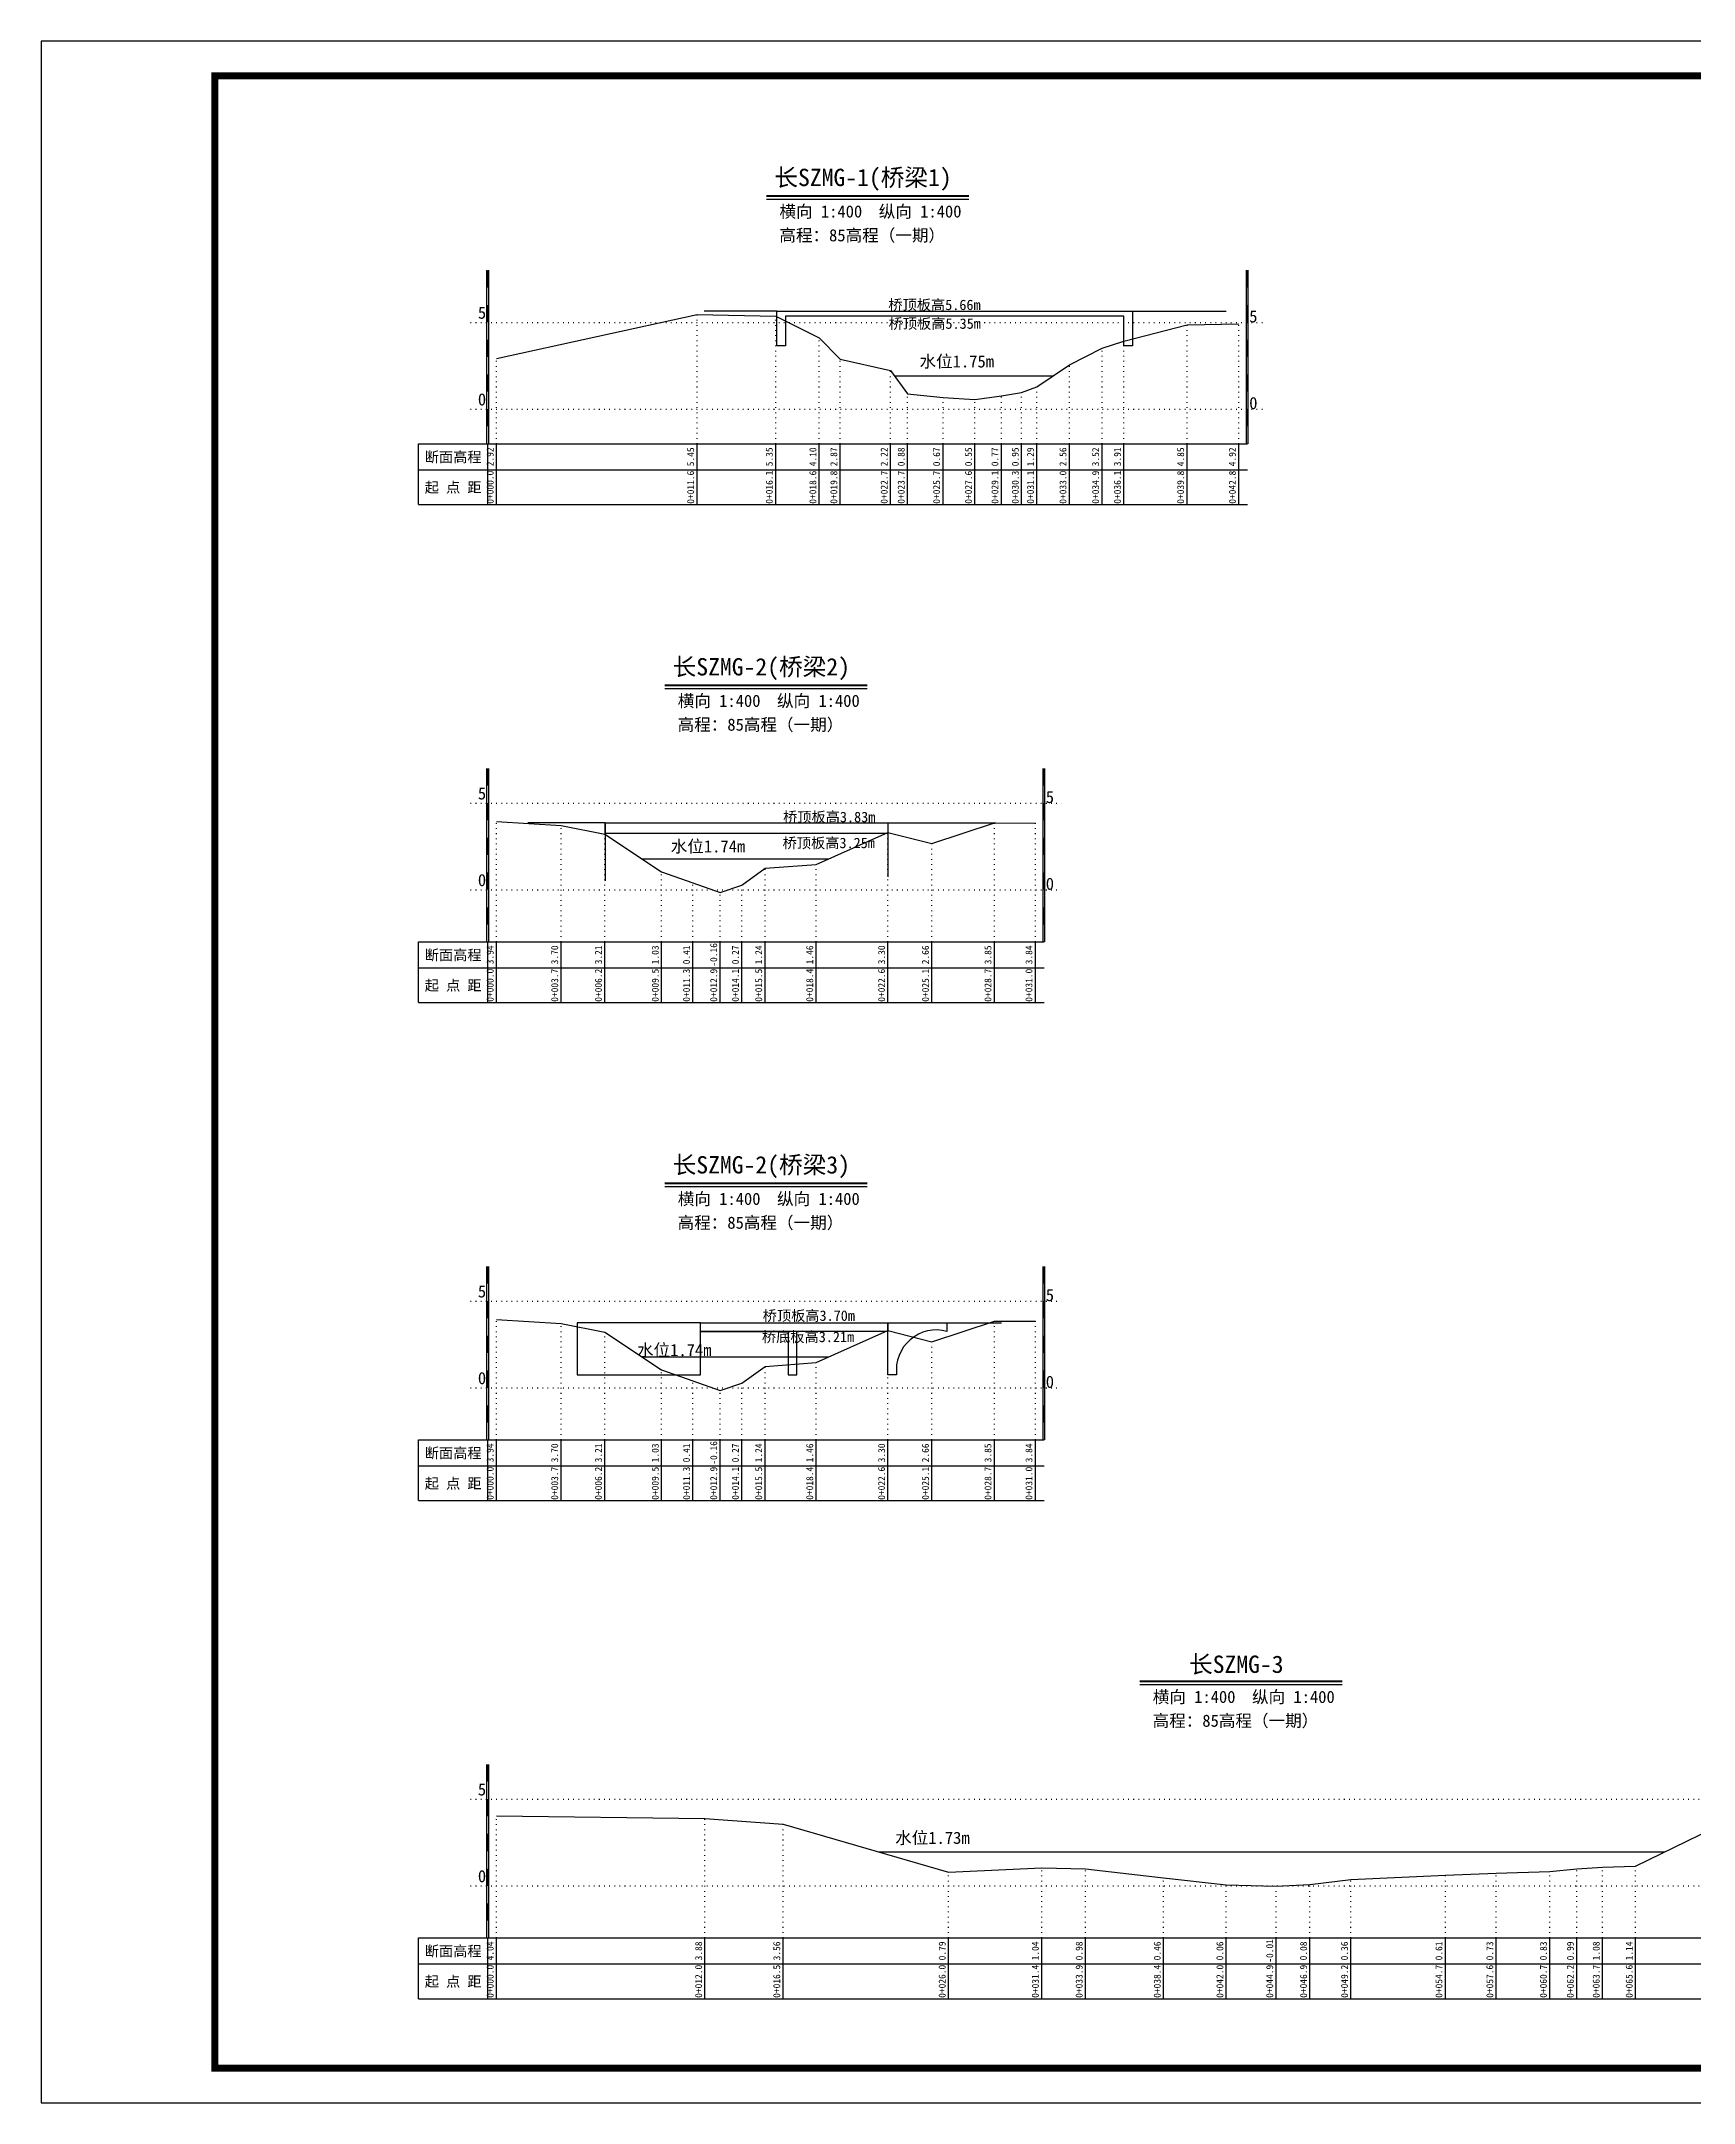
# Model space of a CAD drawing. Header units: millimetres. Extents: x 519117 to 520888, y 3371934 to 3372231.
# Drawn here: x 519116.5 to 519354.5, y 3371934.1 to 3372231.1 of the extents above; entities that cross this region are included whole.
import ezdxf
from ezdxf.enums import TextEntityAlignment as Align

# ---------------------------------------------------------------- set-up
doc = ezdxf.new("R2010")
doc.units = ezdxf.units.MM
doc.header["$LTSCALE"] = 0.4
doc.header["$MEASUREMENT"] = 0
doc.linetypes.add('X4', pattern=[1.6, 0, -1.6])
for name, color, linetype in [('DMX', 1, 'Continuous'), ('zdm1', 5, 'Continuous'), ('ZDMT5', 3, 'Continuous'), ('图框', 7, 'Continuous'), ('断面名称', 5, 'Continuous'), ('桥梁', 7, 'Continuous'), ('比例尺', 3, 'Continuous'), ('水位', 7, 'Continuous')]:
    doc.layers.add(name, color=color, linetype=linetype)
doc.styles.add('HDM', font='fangsong_GB2312.ttf')

msp = doc.modelspace()

# ---------------------------------------------------------------- linework, layer by layer
at = {"layer": 'DMX', "linetype": 'Continuous', "flags": 128}
for points in [[(519182.11, 3372185.36), (519210.98, 3372191.69), (519222.31, 3372191.44), (519228.58, 3372188.31), (519231.61, 3372185.24), (519238.86, 3372183.61), (519241.31, 3372180.26), (519246.41, 3372179.74), (519251.01, 3372179.44), (519254.81, 3372179.99), (519257.73, 3372180.44), (519259.93, 3372181.29), (519264.61, 3372184.46), (519269.31, 3372186.86), (519272.46, 3372187.84), (519281.56, 3372190.19), (519289.01, 3372190.36)], [(519182.11, 3372118.66), (519191.41, 3372118.06), (519197.71, 3372116.84), (519205.88, 3372111.39), (519210.38, 3372109.84), (519214.31, 3372108.41), (519217.43, 3372109.49), (519220.78, 3372111.91), (519228.13, 3372112.46), (519238.48, 3372117.06), (519244.81, 3372115.46), (519253.81, 3372118.44), (519259.71, 3372118.41)], [(519182.11, 3372046.91), (519191.41, 3372046.31), (519197.71, 3372045.09), (519205.88, 3372039.64), (519210.38, 3372038.09), (519214.31, 3372036.66), (519217.43, 3372037.74), (519220.78, 3372040.16), (519228.13, 3372040.71), (519238.48, 3372045.31), (519244.81, 3372043.71), (519253.81, 3372046.69), (519259.71, 3372046.66)], [(519182.11, 3371975.41), (519212.13, 3371975.01), (519223.38, 3371974.21), (519247.21, 3371967.29), (519260.63, 3371967.91), (519266.93, 3371967.76), (519278.18, 3371966.46), (519287.21, 3371965.46), (519294.38, 3371965.29), (519299.26, 3371965.51), (519305.16, 3371966.21), (519318.76, 3371966.84), (519326.08, 3371967.14), (519333.81, 3371967.39), (519337.68, 3371967.79), (519341.41, 3371968.01), (519346.16, 3371968.16), (519360.93, 3371975.36), (519377.53, 3371975.19), (519396.53, 3371975.24)]]:
    msp.add_lwpolyline(points, dxfattribs=at)
at = {"layer": 'zdm1', "linetype": 'Continuous'}
for p, q in [((519180.73, 3372173.06), (519180.73, 3372198.06)), ((519180.98, 3372173.06), (519180.98, 3372198.06)), ((519290.13, 3372173.06), (519290.13, 3372198.06)), ((519290.38, 3372173.06), (519290.38, 3372198.06)), ((519170.86, 3372173.06), (519182.11, 3372173.06)), ((519170.86, 3372164.31), (519170.86, 3372173.06)), ((519180.86, 3372164.31), (519180.86, 3372173.06)), ((519182.11, 3372173.06), (519290.26, 3372173.06)), ((519170.86, 3372169.31), (519290.26, 3372169.31)), ((519170.86, 3372164.31), (519290.26, 3372164.31)), ((519180.73, 3372101.31), (519180.73, 3372126.31)), ((519180.98, 3372101.31), (519180.98, 3372126.31)), ((519260.83, 3372101.31), (519260.83, 3372126.31)), ((519261.08, 3372101.31), (519261.08, 3372126.31)), ((519170.86, 3372101.31), (519182.11, 3372101.31)), ((519170.86, 3372092.56), (519170.86, 3372101.31)), ((519180.86, 3372092.56), (519180.86, 3372101.31)), ((519182.11, 3372101.31), (519260.96, 3372101.31)), ((519170.86, 3372097.56), (519260.96, 3372097.56)), ((519170.86, 3372092.56), (519260.96, 3372092.56)), ((519180.73, 3372029.56), (519180.73, 3372054.56)), ((519180.98, 3372029.56), (519180.98, 3372054.56)), ((519260.83, 3372029.56), (519260.83, 3372054.56)), ((519261.08, 3372029.56), (519261.08, 3372054.56)), ((519170.86, 3372029.56), (519182.11, 3372029.56)), ((519170.86, 3372020.81), (519170.86, 3372029.56)), ((519180.86, 3372020.81), (519180.86, 3372029.56)), ((519182.11, 3372029.56), (519260.96, 3372029.56)), ((519170.86, 3372025.81), (519260.96, 3372025.81)), ((519170.86, 3372020.81), (519260.96, 3372020.81)), ((519180.73, 3371957.81), (519180.73, 3371982.81)), ((519180.98, 3371957.81), (519180.98, 3371982.81)), ((519170.86, 3371949.06), (519170.86, 3371957.81)), ((519170.86, 3371957.81), (519182.11, 3371957.81)), ((519180.86, 3371949.06), (519180.86, 3371957.81)), ((519182.11, 3371957.81), (519397.78, 3371957.81)), ((519170.86, 3371954.06), (519397.78, 3371954.06)), ((519170.86, 3371949.06), (519397.78, 3371949.06))]:
    msp.add_line(p, q, dxfattribs=at)
at = {"layer": 'zdm1', "linetype": 'X4'}
for p, q in [((519178.36, 3372190.56), (519292.76, 3372190.56)), ((519178.36, 3372178.06), (519292.76, 3372178.06)), ((519178.36, 3372121.31), (519263.46, 3372121.31)), ((519178.36, 3372108.81), (519263.46, 3372108.81)), ((519178.36, 3372049.56), (519263.46, 3372049.56)), ((519178.36, 3372037.06), (519263.46, 3372037.06)), ((519178.36, 3371977.81), (519400.28, 3371977.81)), ((519178.36, 3371965.31), (519400.28, 3371965.31))]:
    msp.add_line(p, q, dxfattribs=at)
at = {"layer": 'zdm1', "linetype": 'Continuous', "flags": 128}
for points in [[(519180.86, 3372195.56, 0.25, 0.25, 0), (519180.86, 3372198.06, 0.25, 0.25, 0)], [(519290.26, 3372195.56, 0.25, 0.25, 0), (519290.26, 3372198.06, 0.25, 0.25, 0)], [(519180.86, 3372190.56, 0.25, 0.25, 0), (519180.86, 3372193.06, 0.25, 0.25, 0)], [(519290.26, 3372190.56, 0.25, 0.25, 0), (519290.26, 3372193.06, 0.25, 0.25, 0)], [(519180.86, 3372185.56, 0.25, 0.25, 0), (519180.86, 3372188.06, 0.25, 0.25, 0)], [(519290.26, 3372185.56, 0.25, 0.25, 0), (519290.26, 3372188.06, 0.25, 0.25, 0)], [(519180.86, 3372180.56, 0.25, 0.25, 0), (519180.86, 3372183.06, 0.25, 0.25, 0)], [(519290.26, 3372180.56, 0.25, 0.25, 0), (519290.26, 3372183.06, 0.25, 0.25, 0)], [(519180.86, 3372175.56, 0.25, 0.25, 0), (519180.86, 3372178.06, 0.25, 0.25, 0)], [(519290.26, 3372175.56, 0.25, 0.25, 0), (519290.26, 3372178.06, 0.25, 0.25, 0)], [(519180.86, 3372123.81, 0.25, 0.25, 0), (519180.86, 3372126.31, 0.25, 0.25, 0)], [(519260.96, 3372123.81, 0.25, 0.25, 0), (519260.96, 3372126.31, 0.25, 0.25, 0)], [(519180.86, 3372118.81, 0.25, 0.25, 0), (519180.86, 3372121.31, 0.25, 0.25, 0)], [(519260.96, 3372118.81, 0.25, 0.25, 0), (519260.96, 3372121.31, 0.25, 0.25, 0)], [(519180.86, 3372113.81, 0.25, 0.25, 0), (519180.86, 3372116.31, 0.25, 0.25, 0)], [(519260.96, 3372113.81, 0.25, 0.25, 0), (519260.96, 3372116.31, 0.25, 0.25, 0)], [(519180.86, 3372108.81, 0.25, 0.25, 0), (519180.86, 3372111.31, 0.25, 0.25, 0)], [(519260.96, 3372108.81, 0.25, 0.25, 0), (519260.96, 3372111.31, 0.25, 0.25, 0)], [(519180.86, 3372103.81, 0.25, 0.25, 0), (519180.86, 3372106.31, 0.25, 0.25, 0)], [(519260.96, 3372103.81, 0.25, 0.25, 0), (519260.96, 3372106.31, 0.25, 0.25, 0)], [(519180.86, 3372052.06, 0.25, 0.25, 0), (519180.86, 3372054.56, 0.25, 0.25, 0)], [(519260.96, 3372052.06, 0.25, 0.25, 0), (519260.96, 3372054.56, 0.25, 0.25, 0)], [(519180.86, 3372047.06, 0.25, 0.25, 0), (519180.86, 3372049.56, 0.25, 0.25, 0)], [(519260.96, 3372047.06, 0.25, 0.25, 0), (519260.96, 3372049.56, 0.25, 0.25, 0)], [(519180.86, 3372042.06, 0.25, 0.25, 0), (519180.86, 3372044.56, 0.25, 0.25, 0)], [(519260.96, 3372042.06, 0.25, 0.25, 0), (519260.96, 3372044.56, 0.25, 0.25, 0)], [(519180.86, 3372037.06, 0.25, 0.25, 0), (519180.86, 3372039.56, 0.25, 0.25, 0)], [(519260.96, 3372037.06, 0.25, 0.25, 0), (519260.96, 3372039.56, 0.25, 0.25, 0)], [(519180.86, 3372032.06, 0.25, 0.25, 0), (519180.86, 3372034.56, 0.25, 0.25, 0)], [(519260.96, 3372032.06, 0.25, 0.25, 0), (519260.96, 3372034.56, 0.25, 0.25, 0)], [(519180.86, 3371980.31, 0.25, 0.25, 0), (519180.86, 3371982.81, 0.25, 0.25, 0)], [(519180.86, 3371975.31, 0.25, 0.25, 0), (519180.86, 3371977.81, 0.25, 0.25, 0)], [(519180.86, 3371970.31, 0.25, 0.25, 0), (519180.86, 3371972.81, 0.25, 0.25, 0)], [(519180.86, 3371965.31, 0.25, 0.25, 0), (519180.86, 3371967.81, 0.25, 0.25, 0)], [(519180.86, 3371960.31, 0.25, 0.25, 0), (519180.86, 3371962.81, 0.25, 0.25, 0)]]:
    msp.add_lwpolyline(points, format="xyseb", dxfattribs=at)
at = {"layer": 'ZDMT5', "linetype": 'X4'}
for p, q in [((519210.98, 3372173.06), (519210.98, 3372191.69)), ((519222.31, 3372173.06), (519222.31, 3372191.44)), ((519281.56, 3372173.06), (519281.56, 3372190.19)), ((519289.01, 3372173.06), (519289.01, 3372190.36)), ((519228.58, 3372173.06), (519228.58, 3372188.31)), ((519269.31, 3372173.06), (519269.31, 3372186.86)), ((519272.46, 3372173.06), (519272.46, 3372187.84)), ((519182.11, 3372173.06), (519182.11, 3372185.36)), ((519231.61, 3372173.06), (519231.61, 3372185.24)), ((519238.86, 3372173.06), (519238.86, 3372183.61)), ((519264.61, 3372173.06), (519264.61, 3372184.46)), ((519241.31, 3372173.06), (519241.31, 3372180.26)), ((519246.41, 3372173.06), (519246.41, 3372179.74)), ((519254.81, 3372173.06), (519254.81, 3372179.99)), ((519257.73, 3372173.06), (519257.73, 3372180.44)), ((519259.93, 3372173.06), (519259.93, 3372181.29)), ((519251.01, 3372173.06), (519251.01, 3372179.44)), ((519182.11, 3372101.31), (519182.11, 3372118.66)), ((519191.41, 3372101.31), (519191.41, 3372118.06)), ((519253.81, 3372101.31), (519253.81, 3372118.44)), ((519259.71, 3372101.31), (519259.71, 3372118.41)), ((519197.71, 3372101.31), (519197.71, 3372116.84)), ((519238.48, 3372101.31), (519238.48, 3372117.06)), ((519244.81, 3372101.31), (519244.81, 3372115.46)), ((519205.88, 3372101.31), (519205.88, 3372111.39)), ((519220.78, 3372101.31), (519220.78, 3372111.91)), ((519228.13, 3372101.31), (519228.13, 3372112.46)), ((519210.38, 3372101.31), (519210.38, 3372109.84)), ((519214.31, 3372101.31), (519214.31, 3372108.41)), ((519217.43, 3372101.31), (519217.43, 3372109.49)), ((519182.11, 3372029.56), (519182.11, 3372046.91)), ((519191.41, 3372029.56), (519191.41, 3372046.31)), ((519253.81, 3372029.56), (519253.81, 3372046.69)), ((519259.71, 3372029.56), (519259.71, 3372046.66)), ((519197.71, 3372029.56), (519197.71, 3372045.09)), ((519238.48, 3372029.56), (519238.48, 3372045.31)), ((519244.81, 3372029.56), (519244.81, 3372043.71)), ((519220.78, 3372029.56), (519220.78, 3372040.16)), ((519228.13, 3372029.56), (519228.13, 3372040.71)), ((519205.88, 3372029.56), (519205.88, 3372039.64)), ((519210.38, 3372029.56), (519210.38, 3372038.09)), ((519217.43, 3372029.56), (519217.43, 3372037.74)), ((519214.31, 3372029.56), (519214.31, 3372036.66)), ((519182.11, 3371957.81), (519182.11, 3371975.41)), ((519212.13, 3371957.81), (519212.13, 3371975.01)), ((519223.38, 3371957.81), (519223.38, 3371974.21)), ((519247.21, 3371957.81), (519247.21, 3371967.29)), ((519260.63, 3371957.81), (519260.63, 3371967.91)), ((519266.93, 3371957.81), (519266.93, 3371967.76)), ((519278.18, 3371957.81), (519278.18, 3371966.46)), ((519305.16, 3371957.81), (519305.16, 3371966.21)), ((519318.76, 3371957.81), (519318.76, 3371966.84)), ((519326.08, 3371957.81), (519326.08, 3371967.14)), ((519333.81, 3371957.81), (519333.81, 3371967.39)), ((519337.68, 3371957.81), (519337.68, 3371967.79)), ((519341.41, 3371957.81), (519341.41, 3371968.01)), ((519346.16, 3371957.81), (519346.16, 3371968.16)), ((519287.21, 3371957.81), (519287.21, 3371965.46)), ((519294.38, 3371957.81), (519294.38, 3371965.29)), ((519299.26, 3371957.81), (519299.26, 3371965.51))]:
    msp.add_line(p, q, dxfattribs=at)
at = {"layer": 'ZDMT5', "linetype": 'Continuous'}
for p, q in [((519182.11, 3372164.31), (519182.11, 3372173.06)), ((519210.98, 3372164.31), (519210.98, 3372173.06)), ((519222.31, 3372164.31), (519222.31, 3372173.06)), ((519228.58, 3372164.31), (519228.58, 3372173.06)), ((519231.61, 3372164.31), (519231.61, 3372173.06)), ((519238.86, 3372164.31), (519238.86, 3372173.06)), ((519241.31, 3372164.31), (519241.31, 3372173.06)), ((519246.41, 3372164.31), (519246.41, 3372173.06)), ((519251.01, 3372164.31), (519251.01, 3372173.06)), ((519254.81, 3372164.31), (519254.81, 3372173.06)), ((519257.73, 3372164.31), (519257.73, 3372173.06)), ((519259.93, 3372164.31), (519259.93, 3372173.06)), ((519264.61, 3372164.31), (519264.61, 3372173.06)), ((519269.31, 3372164.31), (519269.31, 3372173.06)), ((519272.46, 3372164.31), (519272.46, 3372173.06)), ((519281.56, 3372164.31), (519281.56, 3372173.06)), ((519289.01, 3372164.31), (519289.01, 3372173.06)), ((519182.11, 3372092.56), (519182.11, 3372101.31)), ((519191.41, 3372092.56), (519191.41, 3372101.31)), ((519197.71, 3372092.56), (519197.71, 3372101.31)), ((519205.88, 3372092.56), (519205.88, 3372101.31)), ((519210.38, 3372092.56), (519210.38, 3372101.31)), ((519214.31, 3372092.56), (519214.31, 3372101.31)), ((519217.43, 3372092.56), (519217.43, 3372101.31)), ((519220.78, 3372092.56), (519220.78, 3372101.31)), ((519228.13, 3372092.56), (519228.13, 3372101.31)), ((519238.48, 3372092.56), (519238.48, 3372101.31)), ((519244.81, 3372092.56), (519244.81, 3372101.31)), ((519253.81, 3372092.56), (519253.81, 3372101.31)), ((519259.71, 3372092.56), (519259.71, 3372101.31)), ((519182.11, 3372020.81), (519182.11, 3372029.56)), ((519191.41, 3372020.81), (519191.41, 3372029.56)), ((519197.71, 3372020.81), (519197.71, 3372029.56)), ((519205.88, 3372020.81), (519205.88, 3372029.56)), ((519210.38, 3372020.81), (519210.38, 3372029.56)), ((519214.31, 3372020.81), (519214.31, 3372029.56)), ((519217.43, 3372020.81), (519217.43, 3372029.56)), ((519220.78, 3372020.81), (519220.78, 3372029.56)), ((519228.13, 3372020.81), (519228.13, 3372029.56)), ((519238.48, 3372020.81), (519238.48, 3372029.56)), ((519244.81, 3372020.81), (519244.81, 3372029.56)), ((519253.81, 3372020.81), (519253.81, 3372029.56)), ((519259.71, 3372020.81), (519259.71, 3372029.56)), ((519182.11, 3371949.06), (519182.11, 3371957.81)), ((519212.13, 3371949.06), (519212.13, 3371957.81)), ((519223.38, 3371949.06), (519223.38, 3371957.81)), ((519247.21, 3371949.06), (519247.21, 3371957.81)), ((519260.63, 3371949.06), (519260.63, 3371957.81)), ((519266.93, 3371949.06), (519266.93, 3371957.81)), ((519278.18, 3371949.06), (519278.18, 3371957.81)), ((519287.21, 3371949.06), (519287.21, 3371957.81)), ((519294.38, 3371949.06), (519294.38, 3371957.81)), ((519299.26, 3371949.06), (519299.26, 3371957.81)), ((519305.16, 3371949.06), (519305.16, 3371957.81)), ((519318.76, 3371949.06), (519318.76, 3371957.81)), ((519326.08, 3371949.06), (519326.08, 3371957.81)), ((519333.81, 3371949.06), (519333.81, 3371957.81)), ((519337.68, 3371949.06), (519337.68, 3371957.81)), ((519341.41, 3371949.06), (519341.41, 3371957.81)), ((519346.16, 3371949.06), (519346.16, 3371957.81))]:
    msp.add_line(p, q, dxfattribs=at)
at = {"layer": '图框', "flags": 128}
msp.add_lwpolyline([(519116.53, 3371934.06), (519536.53, 3371934.06), (519536.53, 3372231.06), (519116.53, 3372231.06)], close=True, dxfattribs=at)
at = {"layer": '图框', "const_width": 1, "flags": 128}
msp.add_lwpolyline([(519141.53, 3371939.06), (519531.53, 3371939.06), (519531.53, 3372226.06), (519141.53, 3372226.06)], close=True, dxfattribs=at)
at = {"layer": '桥梁', "linetype": 'Continuous', "flags": 128}
for points in [[(519222.46, 3372192.19), (519212.02, 3372192.19)], [(519273.71, 3372192.19), (519287.17, 3372192.19)], [(519197.73, 3372118.44), (519186.6, 3372118.44)], [(519197.73, 3372118.44), (519197.73, 3372110.09)], [(519238.48, 3372118.44), (519238.48, 3372110.68)], [(519238.48, 3372118.44), (519254.04, 3372118.44)], [(519211.48, 3372046.44), (519238.48, 3372046.44), (519238.48, 3372045.19), (519211.48, 3372045.19)], [(519246.98, 3372046.44), (519254.82, 3372046.44)], [(519211.48, 3372045.19), (519224.11, 3372045.19), (519224.11, 3372038.94), (519225.36, 3372038.94), (519225.36, 3372045.19)]]:
    msp.add_lwpolyline(points, dxfattribs=at)
for points in [[(519223.71, 3372191.44), (519223.71, 3372187.19), (519222.46, 3372187.19), (519222.46, 3372192.19), (519273.71, 3372192.19), (519273.71, 3372187.19), (519272.46, 3372187.19), (519272.46, 3372191.44)], [(519197.73, 3372118.44), (519238.48, 3372118.44), (519238.48, 3372116.94), (519197.73, 3372116.94)], [(519193.73, 3372038.94), (519211.48, 3372038.94), (519211.48, 3372046.44), (519193.73, 3372046.44)]]:
    msp.add_lwpolyline(points, close=True, dxfattribs=at)
msp.add_lwpolyline([(519239.73, 3372038.94), (519238.48, 3372038.94), (519238.48, 3372046.44), (519246.98, 3372046.44), (519246.98, 3372045.19, 0.533144), (519239.73, 3372038.94)], format="xyb", dxfattribs=at)
at = {"layer": '比例尺', "color": 3, "linetype": 'Continuous', "lineweight": 40}
for p, q in [((519221, 3372208.81), (519250.12, 3372208.81)), ((519206.35, 3372138.31), (519235.47, 3372138.31)), ((519206.35, 3372066.56), (519235.47, 3372066.56)), ((519274.76, 3371994.81), (519303.88, 3371994.81))]:
    msp.add_line(p, q, dxfattribs=at)
at = {"layer": '比例尺', "color": 3, "linetype": 'Continuous'}
for p, q in [((519221, 3372208.31), (519250.12, 3372208.31)), ((519206.35, 3372137.81), (519235.47, 3372137.81)), ((519206.35, 3372066.06), (519235.47, 3372066.06)), ((519274.76, 3371994.31), (519303.88, 3371994.31))]:
    msp.add_line(p, q, dxfattribs=at)
at = {"layer": '水位', "color": 6, "linetype": 'Continuous', "flags": 128}
for points in [[(519239.41, 3372182.87), (519262.26, 3372182.87)], [(519203.07, 3372113.26), (519229.93, 3372113.26)], [(519203.07, 3372041.51), (519229.93, 3372041.51)], [(519237.19, 3371970.2), (519350.34, 3371970.2)]]:
    msp.add_lwpolyline(points, dxfattribs=at)

# ---------------------------------------------------------------- texts
at = {"layer": 'zdm1', "linetype": 'Continuous', "style": 'HDM'}
for s, p in [('5', (519180.61, 3372190.56)), ('0', (519180.61, 3372178.06)), ('5', (519180.61, 3372121.31)), ('0', (519180.61, 3372108.81)), ('5', (519180.61, 3372049.56)), ('0', (519180.61, 3372037.06)), ('5', (519180.61, 3371977.81)), ('0', (519180.61, 3371965.31))]:
    msp.add_text(s, height=1.75, dxfattribs=at).set_placement(p, align=Align.BOTTOM_RIGHT)
for s, p in [('5', (519290.51, 3372190.56)), ('0', (519290.51, 3372178.06)), ('5', (519261.21, 3372121.31)), ('0', (519261.21, 3372108.81)), ('5', (519261.21, 3372049.56)), ('0', (519261.21, 3372037.06))]:
    msp.add_text(s, height=1.75, dxfattribs=at).set_placement(p)
for s, p in [('断面高程', (519175.86, 3372171.19)), ('起 点 距', (519175.86, 3372166.81)), ('断面高程', (519175.86, 3372099.44)), ('起 点 距', (519175.86, 3372095.06)), ('断面高程', (519175.86, 3372027.69)), ('起 点 距', (519175.86, 3372023.31)), ('断面高程', (519175.86, 3371955.94)), ('起 点 距', (519175.86, 3371951.56))]:
    msp.add_text(s, height=1.5, dxfattribs=at).set_placement(p, align=Align.MIDDLE)
at = {"layer": 'ZDMT5', "linetype": 'Continuous', "style": 'HDM'}
for s, p in [('2.92', (519181.98, 3372171.19)), ('5.45', (519210.86, 3372171.19)), ('5.35', (519222.18, 3372171.19)), ('4.10', (519228.46, 3372171.19)), ('2.87', (519231.48, 3372171.19)), ('2.22', (519238.73, 3372171.19)), ('0.88', (519241.18, 3372171.19)), ('0.67', (519246.28, 3372171.19)), ('0.55', (519250.88, 3372171.19)), ('0.77', (519254.68, 3372171.19)), ('0.95', (519257.61, 3372171.19)), ('1.29', (519259.81, 3372171.19)), ('2.56', (519264.48, 3372171.19)), ('3.52', (519269.18, 3372171.19)), ('3.91', (519272.33, 3372171.19)), ('4.85', (519281.43, 3372171.19)), ('4.92', (519288.88, 3372171.19)), ('0+000.0', (519181.98, 3372166.81)), ('0+011.6', (519210.86, 3372166.81)), ('0+016.1', (519222.18, 3372166.81)), ('0+018.6', (519228.46, 3372166.81)), ('0+019.8', (519231.48, 3372166.81)), ('0+022.7', (519238.73, 3372166.81)), ('0+023.7', (519241.18, 3372166.81)), ('0+025.7', (519246.28, 3372166.81)), ('0+027.6', (519250.88, 3372166.81)), ('0+029.1', (519254.68, 3372166.81)), ('0+030.3', (519257.61, 3372166.81)), ('0+031.1', (519259.81, 3372166.81)), ('0+033.0', (519264.48, 3372166.81)), ('0+034.9', (519269.18, 3372166.81)), ('0+036.1', (519272.33, 3372166.81)), ('0+039.8', (519281.43, 3372166.81)), ('0+042.8', (519288.88, 3372166.81)), ('3.94', (519181.98, 3372099.44)), ('3.70', (519191.28, 3372099.44)), ('3.21', (519197.58, 3372099.44)), ('1.03', (519205.76, 3372099.44)), ('0.41', (519210.26, 3372099.44)), ('-0.16', (519214.18, 3372099.44)), ('0.27', (519217.31, 3372099.44)), ('1.24', (519220.66, 3372099.44)), ('1.46', (519228.01, 3372099.44)), ('3.30', (519238.36, 3372099.44)), ('2.66', (519244.68, 3372099.44)), ('3.85', (519253.68, 3372099.44)), ('3.84', (519259.58, 3372099.44)), ('0+000.0', (519181.98, 3372095.06)), ('0+003.7', (519191.28, 3372095.06)), ('0+006.2', (519197.58, 3372095.06)), ('0+009.5', (519205.76, 3372095.06)), ('0+011.3', (519210.26, 3372095.06)), ('0+012.9', (519214.18, 3372095.06)), ('0+014.1', (519217.31, 3372095.06)), ('0+015.5', (519220.66, 3372095.06)), ('0+018.4', (519228.01, 3372095.06)), ('0+022.6', (519238.36, 3372095.06)), ('0+025.1', (519244.68, 3372095.06)), ('0+028.7', (519253.68, 3372095.06)), ('0+031.0', (519259.58, 3372095.06)), ('3.94', (519181.98, 3372027.69)), ('3.70', (519191.28, 3372027.69)), ('3.21', (519197.58, 3372027.69)), ('1.03', (519205.76, 3372027.69)), ('0.41', (519210.26, 3372027.69)), ('-0.16', (519214.18, 3372027.69)), ('0.27', (519217.31, 3372027.69)), ('1.24', (519220.66, 3372027.69)), ('1.46', (519228.01, 3372027.69)), ('3.30', (519238.36, 3372027.69)), ('2.66', (519244.68, 3372027.69)), ('3.85', (519253.68, 3372027.69)), ('3.84', (519259.58, 3372027.69)), ('0+000.0', (519181.98, 3372023.31)), ('0+003.7', (519191.28, 3372023.31)), ('0+006.2', (519197.58, 3372023.31)), ('0+009.5', (519205.76, 3372023.31)), ('0+011.3', (519210.26, 3372023.31)), ('0+012.9', (519214.18, 3372023.31)), ('0+014.1', (519217.31, 3372023.31)), ('0+015.5', (519220.66, 3372023.31)), ('0+018.4', (519228.01, 3372023.31)), ('0+022.6', (519238.36, 3372023.31)), ('0+025.1', (519244.68, 3372023.31)), ('0+028.7', (519253.68, 3372023.31)), ('0+031.0', (519259.58, 3372023.31)), ('4.04', (519181.98, 3371955.94)), ('3.88', (519212.01, 3371955.94)), ('3.56', (519223.26, 3371955.94)), ('0.79', (519247.08, 3371955.94)), ('1.04', (519260.51, 3371955.94)), ('0.98', (519266.81, 3371955.94)), ('0.46', (519278.06, 3371955.94)), ('0.06', (519287.08, 3371955.94)), ('-0.01', (519294.26, 3371955.94)), ('0.08', (519299.13, 3371955.94)), ('0.36', (519305.03, 3371955.94)), ('0.61', (519318.63, 3371955.94)), ('0.73', (519325.96, 3371955.94)), ('0.83', (519333.68, 3371955.94)), ('0.99', (519337.56, 3371955.94)), ('1.08', (519341.28, 3371955.94)), ('1.14', (519346.03, 3371955.94)), ('0+000.0', (519181.98, 3371951.56)), ('0+012.0', (519212.01, 3371951.56)), ('0+016.5', (519223.26, 3371951.56)), ('0+026.0', (519247.08, 3371951.56)), ('0+031.4', (519260.51, 3371951.56)), ('0+033.9', (519266.81, 3371951.56)), ('0+038.4', (519278.06, 3371951.56)), ('0+042.0', (519287.08, 3371951.56)), ('0+044.9', (519294.26, 3371951.56)), ('0+046.9', (519299.13, 3371951.56)), ('0+049.2', (519305.03, 3371951.56)), ('0+054.7', (519318.63, 3371951.56)), ('0+057.6', (519325.96, 3371951.56)), ('0+060.7', (519333.68, 3371951.56)), ('0+062.2', (519337.56, 3371951.56)), ('0+063.7', (519341.28, 3371951.56)), ('0+065.6', (519346.03, 3371951.56))]:
    msp.add_text(s, height=1, rotation=90, dxfattribs=at).set_placement(p, align=Align.BOTTOM_CENTER)
at = {"layer": '断面名称', "color": 5, "linetype": 'Continuous', "style": 'HDM'}
for s, p in [('长SZMG-1(桥梁1)', (519234.89, 3372211.29)), ('长SZMG-2(桥梁2)', (519220.24, 3372140.79)), ('长SZMG-2(桥梁3)', (519220.24, 3372069.04)), ('长SZMG-3', (519288.65, 3371997.29))]:
    msp.add_text(s, height=2.5, dxfattribs=at).set_placement(p, align=Align.MIDDLE)
at = {"layer": '桥梁', "color": 11, "linetype": 'Continuous', "style": 'HDM'}
for s, p in [('桥顶板高5.66m', (519245.18, 3372193.11)), ('桥顶板高5.35m', (519245.22, 3372190.41)), ('桥顶板高3.83m', (519230.02, 3372119.33)), ('桥顶板高3.25m', (519229.95, 3372115.59)), ('桥顶板高3.70m', (519227.08, 3372047.49)), ('桥底板高3.21m', (519226.97, 3372044.43))]:
    msp.add_text(s, height=1.5, dxfattribs=at).set_placement(p, align=Align.MIDDLE)
at = {"layer": '比例尺', "color": 3, "linetype": 'Continuous', "style": 'HDM'}
for s, p in [('横向 1:400  纵向 1:400', (519249.07, 3372205.14)), ('高程：85高程（一期）', (519246.7, 3372201.71)), ('横向 1:400  纵向 1:400', (519234.42, 3372134.64)), ('高程：85高程（一期）', (519232.05, 3372131.21)), ('横向 1:400  纵向 1:400', (519234.42, 3372062.89)), ('高程：85高程（一期）', (519232.05, 3372059.46)), ('横向 1:400  纵向 1:400', (519302.83, 3371991.14)), ('高程：85高程（一期）', (519300.46, 3371987.71))]:
    msp.add_text(s, height=1.75, dxfattribs=at).set_placement(p, align=Align.BOTTOM_RIGHT)
at = {"layer": '水位', "color": 6, "linetype": 'Continuous', "style": 'HDM'}
for s, p in [('水位1.75m', (519248.39, 3372184.98)), ('水位1.74m', (519212.56, 3372115.11)), ('水位1.74m', (519207.7, 3372042.55)), ('水位1.73m', (519244.88, 3371972.28))]:
    msp.add_text(s, height=1.75, dxfattribs=at).set_placement(p, align=Align.MIDDLE)

doc.saveas('drawing.dxf')
